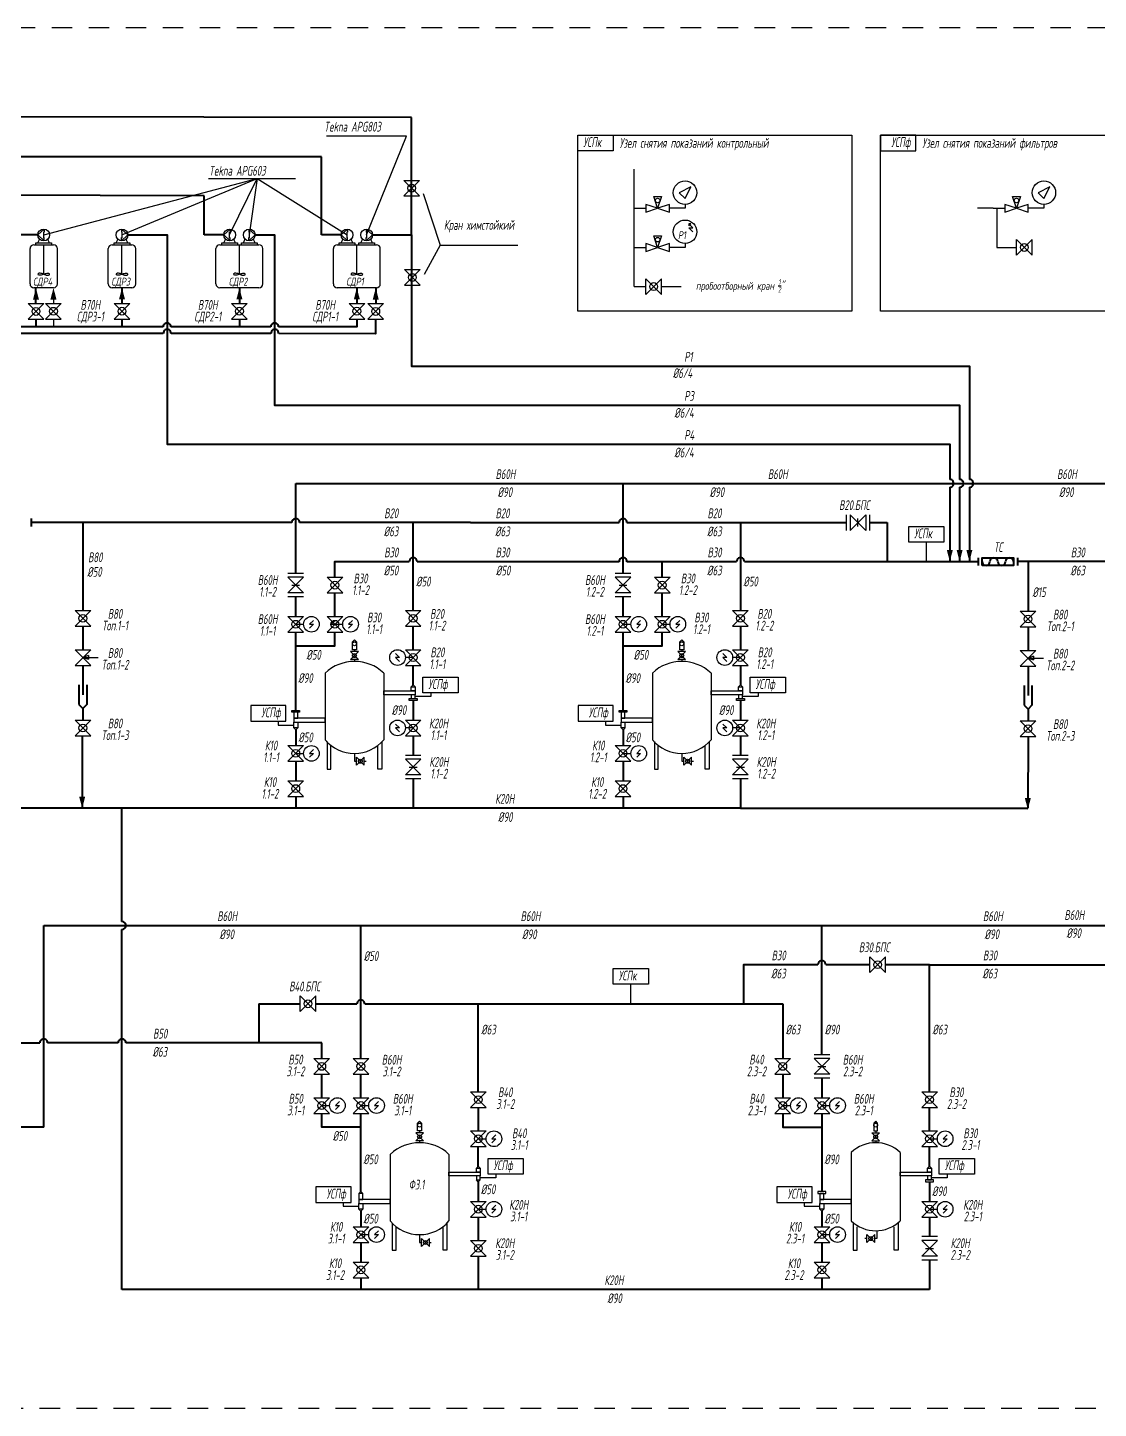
# Model space of a CAD drawing. Header units: millimetres. Extents: x 302652 to 383268, y -10429 to 47971.
# Drawn here: x 328143 to 355499, y 7934 to 43222 of the extents above; entities that cross this region are included whole.
import ezdxf

# ---------------------------------------------------------------- set-up
doc = ezdxf.new("R2010")
doc.units = ezdxf.units.MM
doc.linetypes.add('JIS_02_0.7', pattern=[1.35, 0.75, -0.6])
for name, color, linetype in [('1', 7, 'Continuous'), ('Надписи', 200, 'Continuous'), ('Позиции', 7, 'Continuous')]:
    doc.layers.add(name, color=color, linetype=linetype)
for name, color, linetype, lineweight, true_color in [('В20', 7, 'Continuous', 40, 0x0a7800), ('В30', 7, 'Continuous', 40, 0x005050), ('В40', 7, 'Continuous', 40, 0x0078aa), ('В50', 7, 'Continuous', 40, 0x3c00fa), ('В60Н', 7, 'Continuous', 40, 0x00befa), ('В70', 7, 'Continuous', 40, 0x00fabe), ('К10', 7, 'Continuous', 40, 0xfabe00), ('К20Н', 7, 'Continuous', 40, 0xaa7850), ('Р1', 7, 'Continuous', 40, 0x7800aa), ('Р2', 7, 'Continuous', 40, 0x961e1e), ('Р3', 7, 'Continuous', 40, 0xd2a0c8), ('Р4', 7, 'Continuous', 40, 0xfa00fa)]:
    doc.layers.add(name, color=color, linetype=linetype, lineweight=lineweight, true_color=true_color)
doc.layers.add('В80', color=7, linetype='Continuous', true_color=0xfa0000)
doc.styles.add('Eskd знаки', font='eskd.shx', dxfattribs={"width": 0.8, "oblique": 10})

msp = doc.modelspace()

# ---------------------------------------------------------------- linework, layer by layer
for p, q in [((343639, 38604), (343639, 39604)), ((337755, 39319), (338155, 39319)), ((338155, 39319), (337755, 38919)), ((337755, 39319), (338155, 38919)), ((337755, 38919), (338155, 38919)), ((344239, 38604), (344139, 38904)), ((344139, 38904), (344339, 38904)), ((344339, 38904), (344239, 38604)), ((345089, 39154), (344789, 39004)), ((344789, 39004), (344939, 38854)), ((344939, 38854), (345089, 39154)), ((344939, 38854), (345089, 39154)), ((353408, 38604), (353308, 38904)), ((353308, 38904), (353508, 38904)), ((353508, 38904), (353408, 38604)), ((354258, 39154), (353958, 39004)), ((353958, 39004), (354108, 38854)), ((354108, 38854), (354258, 39154)), ((354108, 38854), (354258, 39154)), ((343639, 38604), (343939, 38604)), ((343639, 36604), (343639, 38604)), ((343939, 38704), (343939, 38504)), ((344239, 38604), (343939, 38704)), ((343939, 38504), (344239, 38604)), ((344539, 38704), (344239, 38604)), ((344239, 38604), (344539, 38504)), ((344539, 38504), (344539, 38704)), ((344939, 38604), (344539, 38604)), ((344939, 38704), (344939, 38604)), ((352808, 38604), (352408, 38604)), ((352808, 38604), (353108, 38604)), ((352908, 38604), (352908, 37604)), ((353108, 38704), (353108, 38504)), ((353408, 38604), (353108, 38704)), ((353108, 38504), (353408, 38604)), ((353708, 38704), (353408, 38604)), ((353408, 38604), (353708, 38504)), ((353708, 38504), (353708, 38704)), ((354108, 38604), (353708, 38604)), ((354108, 38704), (354108, 38604)), ((345139, 38104), (345039, 38204)), ((328404, 37724), (328454, 37824)), ((328704, 37724), (328654, 37824)), ((330404, 37724), (330454, 37824)), ((330704, 37724), (330654, 37824)), ((333154, 37724), (333204, 37824)), ((333454, 37724), (333404, 37824)), ((333654, 37724), (333704, 37824)), ((333954, 37724), (333904, 37824)), ((336154, 37724), (336204, 37824)), ((336454, 37724), (336404, 37824)), ((336654, 37724), (336704, 37824)), ((336954, 37724), (336904, 37824)), ((344239, 37604), (344139, 37904)), ((344139, 37904), (344339, 37904)), ((344339, 37904), (344239, 37604)), ((345139, 38004), (345039, 38104)), ((345039, 38104), (345139, 38104)), ((353408, 37404), (353408, 37804)), ((353808, 37804), (353408, 37404)), ((353808, 37404), (353408, 37804)), ((353808, 37404), (353808, 37804)), ((328204, 36674), (328204, 37574)), ((328304, 37674), (328804, 37674)), ((328354, 37674), (328354, 37724)), ((328354, 37724), (328754, 37724)), ((328554, 36924), (328554, 37674)), ((328754, 37724), (328754, 37674)), ((328904, 36674), (328904, 37574)), ((330204, 36674), (330204, 37574)), ((330304, 37674), (330804, 37674)), ((330354, 37674), (330354, 37724)), ((330354, 37724), (330754, 37724)), ((330554, 36924), (330554, 37674)), ((330754, 37724), (330754, 37674)), ((330904, 36674), (330904, 37574)), ((332954, 36674), (332954, 37574)), ((333054, 37674), (334054, 37674)), ((333104, 37674), (333104, 37724)), ((333104, 37724), (333504, 37724)), ((333504, 37724), (333504, 37674)), ((333554, 36924), (333554, 37674)), ((333604, 37674), (333604, 37724)), ((333604, 37724), (334004, 37724)), ((334004, 37724), (334004, 37674)), ((334154, 36674), (334154, 37574)), ((335954, 36674), (335954, 37574)), ((336054, 37674), (337054, 37674)), ((336104, 37674), (336104, 37724)), ((336104, 37724), (336504, 37724)), ((336504, 37724), (336504, 37674)), ((336554, 36924), (336554, 37674)), ((336604, 37674), (336604, 37724)), ((336604, 37724), (337004, 37724)), ((337004, 37724), (337004, 37674)), ((337154, 36674), (337154, 37574)), ((343639, 37604), (343939, 37604)), ((343939, 37704), (343939, 37504)), ((344239, 37604), (343939, 37704)), ((343939, 37504), (344239, 37604)), ((344539, 37704), (344239, 37604)), ((344239, 37604), (344539, 37504)), ((344539, 37504), (344539, 37704)), ((344939, 37604), (344539, 37604)), ((344939, 37704), (344939, 37604)), ((352908, 37604), (353408, 37604)), ((337772, 37037), (338172, 37037)), ((338172, 37037), (337772, 36637)), ((337772, 37037), (338172, 36637)), ((343939, 36404), (343939, 36804)), ((343939, 36804), (344339, 36404)), ((343939, 36404), (344339, 36804)), ((344339, 36404), (344339, 36804)), ((328804, 36574), (328304, 36574)), ((330804, 36574), (330304, 36574)), ((334054, 36574), (333054, 36574)), ((337054, 36574), (336054, 36574)), ((337772, 36637), (338172, 36637)), ((343639, 36604), (343939, 36604)), ((344339, 36604), (344839, 36604)), ((328156, 36169), (328556, 36169)), ((328556, 36169), (328156, 35769)), ((328156, 36169), (328556, 35769)), ((328603, 36173), (329003, 36173)), ((329003, 36173), (328603, 35773)), ((328603, 36173), (329003, 35773)), ((330354, 36174), (330754, 36174)), ((330754, 36174), (330354, 35774)), ((330354, 36174), (330754, 35774)), ((333354, 36174), (333754, 36174)), ((333754, 36174), (333354, 35774)), ((333354, 36174), (333754, 35774)), ((336354, 36174), (336754, 36174)), ((336754, 36174), (336354, 35774)), ((336354, 36174), (336754, 35774)), ((336837, 36169), (337237, 36169)), ((337237, 36169), (336837, 35769)), ((336837, 36169), (337237, 35769)), ((328156, 35769), (328556, 35769)), ((328603, 35773), (329003, 35773)), ((330354, 35774), (330754, 35774)), ((333354, 35774), (333754, 35774)), ((336354, 35774), (336754, 35774)), ((336837, 35769), (337237, 35769)), ((349055, 30774), (349055, 30374)), ((349155, 30774), (349155, 30374)), ((349155, 30374), (349555, 30774)), ((349155, 30774), (349555, 30374)), ((349555, 30774), (349555, 30374)), ((349655, 30774), (349655, 30374)), ((349355, 30474), (349355, 30674)), ((335193, 29274), (334793, 29274)), ((335193, 29174), (334793, 29174)), ((334793, 29174), (335193, 28774)), ((335193, 29174), (334793, 28774)), ((334893, 28974), (335093, 28974)), ((335793, 29174), (336193, 29174)), ((336193, 29174), (335793, 28774)), ((335793, 29174), (336193, 28774)), ((343555, 29274), (343155, 29274)), ((343555, 29174), (343155, 29174)), ((343155, 29174), (343555, 28774)), ((343555, 29174), (343155, 28774)), ((343255, 28974), (343455, 28974)), ((344155, 29174), (344555, 29174)), ((344555, 29174), (344155, 28774)), ((344155, 29174), (344555, 28774)), ((335193, 28774), (334793, 28774)), ((335193, 28674), (334793, 28674)), ((335793, 28774), (336193, 28774)), ((343555, 28774), (343155, 28774)), ((343555, 28674), (343155, 28674)), ((344155, 28774), (344555, 28774)), ((329354, 28324), (329754, 28324)), ((329754, 28324), (329354, 27924)), ((329354, 28324), (329754, 27924)), ((337793, 28324), (338193, 28324)), ((338193, 28324), (337793, 27924)), ((337793, 28324), (338193, 27924)), ((346155, 28324), (346555, 28324)), ((346555, 28324), (346155, 27924)), ((346155, 28324), (346555, 27924)), ((353502, 28307), (353902, 28307)), ((353902, 28307), (353502, 27907)), ((353502, 28307), (353902, 27907)), ((329354, 27924), (329754, 27924)), ((334793, 28174), (335193, 28174)), ((335193, 28174), (334793, 27774)), ((334793, 28174), (335193, 27774)), ((334993, 27974), (335193, 27974)), ((335443, 28074), (335343, 27974)), ((335343, 27974), (335443, 27974)), ((335443, 27974), (335343, 27874)), ((335793, 28174), (336193, 28174)), ((336193, 28174), (335793, 27774)), ((335793, 28174), (336193, 27774)), ((335996, 28074), (335896, 27974)), ((335896, 27974), (335996, 27974)), ((335996, 27974), (335896, 27874)), ((335993, 27974), (336193, 27974)), ((336443, 28074), (336343, 27974)), ((336343, 27974), (336443, 27974)), ((336443, 27974), (336343, 27874)), ((337793, 27924), (338193, 27924)), ((343155, 28174), (343555, 28174)), ((343555, 28174), (343155, 27774)), ((343155, 28174), (343555, 27774)), ((343355, 27974), (343555, 27974)), ((343805, 28074), (343705, 27974)), ((343705, 27974), (343805, 27974)), ((343805, 27974), (343705, 27874)), ((344155, 28174), (344555, 28174)), ((344555, 28174), (344155, 27774)), ((344155, 28174), (344555, 27774)), ((344355, 27974), (344555, 27974)), ((344805, 28074), (344705, 27974)), ((344705, 27974), (344805, 27974)), ((344805, 27974), (344705, 27874)), ((346155, 27924), (346555, 27924)), ((353502, 27907), (353902, 27907)), ((334793, 27774), (335193, 27774)), ((335793, 27774), (336193, 27774)), ((336443, 27524), (336493, 27574)), ((336493, 27574), (336543, 27524)), ((343155, 27774), (343555, 27774)), ((344155, 27774), (344555, 27774)), ((344805, 27524), (344855, 27574)), ((344855, 27574), (344905, 27524)), ((329354, 27324), (329754, 27324)), ((329754, 27324), (329354, 26924)), ((329354, 27324), (329754, 26924)), ((329694, 27174), (329554, 27124)), ((329694, 27174), (329694, 27084)), ((336593, 27274), (336393, 27274)), ((336393, 27274), (336593, 27074)), ((336593, 27274), (336393, 27074)), ((336493, 27324), (336493, 27274)), ((337543, 27224), (337643, 27124)), ((337793, 27324), (338193, 27324)), ((338193, 27324), (337793, 26924)), ((337793, 27324), (338193, 26924)), ((344955, 27274), (344755, 27274)), ((344755, 27274), (344955, 27074)), ((344955, 27274), (344755, 27074)), ((344855, 27324), (344855, 27274)), ((345905, 27224), (346005, 27124)), ((346155, 27324), (346555, 27324)), ((346555, 27324), (346155, 26924)), ((346155, 27324), (346555, 26924)), ((353502, 27307), (353902, 27307)), ((353902, 27307), (353502, 26907)), ((353502, 27307), (353902, 26907)), ((329354, 26924), (329754, 26924)), ((329554, 27124), (329694, 27084)), ((329554, 27124), (329946, 27124)), ((336593, 27074), (336393, 27074)), ((336493, 27074), (336493, 27024)), ((337643, 27124), (337543, 27124)), ((337543, 27124), (337643, 27024)), ((337993, 27124), (337793, 27124)), ((337793, 26924), (338193, 26924)), ((344955, 27074), (344755, 27074)), ((344855, 27074), (344855, 27024)), ((346005, 27124), (345905, 27124)), ((345905, 27124), (346005, 27024)), ((346355, 27124), (346155, 27124)), ((346155, 26924), (346555, 26924)), ((353502, 26907), (353902, 26907)), ((353842, 27157), (353702, 27107)), ((353702, 27107), (353842, 27067)), ((353702, 27107), (354094, 27107)), ((353842, 27157), (353842, 27067)), ((337993, 26424), (337943, 26374)), ((338043, 26374), (337993, 26424)), ((338443, 26124), (338043, 26124)), ((338443, 26224), (338443, 26124)), ((346355, 26424), (346305, 26374)), ((346405, 26374), (346355, 26424)), ((346805, 26124), (346405, 26124)), ((346805, 26224), (346805, 26124)), ((329354, 25524), (329754, 25524)), ((329754, 25524), (329354, 25124)), ((329354, 25524), (329754, 25124)), ((334543, 25499), (334543, 25399)), ((337543, 25424), (337643, 25324)), ((337793, 25524), (338193, 25524)), ((338193, 25524), (337793, 25124)), ((337793, 25524), (338193, 25124)), ((342905, 25499), (342905, 25399)), ((345905, 25424), (346005, 25324)), ((346155, 25524), (346555, 25524)), ((346555, 25524), (346155, 25124)), ((346155, 25524), (346555, 25124)), ((353502, 25507), (353902, 25507)), ((353902, 25507), (353502, 25107)), ((353502, 25507), (353902, 25107)), ((329354, 25124), (329754, 25124)), ((334543, 25399), (334943, 25399)), ((334993, 25274), (334943, 25324)), ((335043, 25324), (334993, 25274)), ((337643, 25324), (337543, 25324)), ((337543, 25324), (337643, 25224)), ((337993, 25324), (337793, 25324)), ((337793, 25124), (338193, 25124)), ((342905, 25399), (343305, 25399)), ((343355, 25274), (343305, 25324)), ((343405, 25324), (343355, 25274)), ((346005, 25324), (345905, 25324)), ((345905, 25324), (346005, 25224)), ((346355, 25324), (346155, 25324)), ((346155, 25124), (346555, 25124)), ((353502, 25107), (353902, 25107)), ((334793, 24874), (335193, 24874)), ((335193, 24874), (334793, 24474)), ((334793, 24874), (335193, 24474)), ((335443, 24774), (335343, 24674)), ((343155, 24874), (343555, 24874)), ((343555, 24874), (343155, 24474)), ((343155, 24874), (343555, 24474)), ((343805, 24774), (343705, 24674)), ((334793, 24474), (335193, 24474)), ((334993, 24674), (335193, 24674)), ((335343, 24674), (335443, 24674)), ((335443, 24674), (335343, 24574)), ((336493, 24674), (336493, 24474)), ((336493, 24474), (336543, 24474)), ((336543, 24374), (336543, 24574)), ((336743, 24574), (336543, 24374)), ((336743, 24374), (336543, 24574)), ((336743, 24374), (336743, 24574)), ((336743, 24474), (336793, 24474)), ((338193, 24624), (337793, 24624)), ((338193, 24524), (337793, 24524)), ((337793, 24524), (338193, 24124)), ((338193, 24524), (337793, 24124)), ((343155, 24474), (343555, 24474)), ((343355, 24674), (343555, 24674)), ((343705, 24674), (343805, 24674)), ((343805, 24674), (343705, 24574)), ((344855, 24674), (344855, 24474)), ((344855, 24474), (344905, 24474)), ((344905, 24374), (344905, 24574)), ((345105, 24574), (344905, 24374)), ((345105, 24374), (344905, 24574)), ((345105, 24374), (345105, 24574)), ((345105, 24474), (345155, 24474)), ((346555, 24624), (346155, 24624)), ((346555, 24524), (346155, 24524)), ((346155, 24524), (346555, 24124)), ((346555, 24524), (346155, 24124)), ((338193, 24124), (337793, 24124)), ((338193, 24024), (337793, 24024)), ((337893, 24324), (338093, 24324)), ((346555, 24124), (346155, 24124)), ((346555, 24024), (346155, 24024)), ((346255, 24324), (346455, 24324)), ((334793, 23974), (335193, 23974)), ((335193, 23574), (334793, 23974)), ((334793, 23574), (335193, 23974)), ((343155, 23974), (343555, 23974)), ((343555, 23574), (343155, 23974)), ((343155, 23574), (343555, 23974)), ((334793, 23574), (335193, 23574)), ((343155, 23574), (343555, 23574)), ((349660, 19074), (349660, 19474)), ((349660, 19474), (350060, 19074)), ((349660, 19074), (350060, 19474)), ((350060, 19074), (350060, 19474)), ((335106, 18074), (335106, 18474)), ((335106, 18474), (335506, 18074)), ((335106, 18074), (335506, 18474)), ((335506, 18074), (335506, 18474)), ((348635, 16974), (348235, 16974)), ((335457, 16874), (335857, 16874)), ((335857, 16874), (335457, 16474)), ((335457, 16874), (335857, 16474)), ((336457, 16874), (336857, 16874)), ((336857, 16874), (336457, 16474)), ((336457, 16874), (336857, 16474)), ((347235, 16874), (347635, 16874)), ((347635, 16874), (347235, 16474)), ((347235, 16874), (347635, 16474)), ((348635, 16874), (348235, 16874)), ((348235, 16874), (348635, 16474)), ((348635, 16874), (348235, 16474)), ((348335, 16674), (348535, 16674)), ((335457, 16474), (335857, 16474)), ((336457, 16474), (336857, 16474)), ((347235, 16474), (347635, 16474)), ((348635, 16474), (348235, 16474)), ((348635, 16374), (348235, 16374)), ((339457, 16024), (339857, 16024)), ((339857, 16024), (339457, 15624)), ((339457, 16024), (339857, 15624)), ((350985, 16024), (351385, 16024)), ((351385, 16024), (350985, 15624)), ((350985, 16024), (351385, 15624)), ((335457, 15874), (335857, 15874)), ((335857, 15874), (335457, 15474)), ((335457, 15874), (335857, 15474)), ((335657, 15674), (335857, 15674)), ((336107, 15774), (336007, 15674)), ((336007, 15674), (336107, 15674)), ((336107, 15674), (336007, 15574)), ((336457, 15874), (336857, 15874)), ((336857, 15874), (336457, 15474)), ((336457, 15874), (336857, 15474)), ((336657, 15674), (336857, 15674)), ((337107, 15774), (337007, 15674)), ((337007, 15674), (337107, 15674)), ((337107, 15674), (337007, 15574)), ((339457, 15624), (339857, 15624)), ((347235, 15874), (347635, 15874)), ((347635, 15874), (347235, 15474)), ((347235, 15874), (347635, 15474)), ((347435, 15674), (347635, 15674)), ((347885, 15774), (347785, 15674)), ((347785, 15674), (347885, 15674)), ((347885, 15674), (347785, 15574)), ((348235, 15874), (348635, 15874)), ((348635, 15874), (348235, 15474)), ((348235, 15874), (348635, 15474)), ((348435, 15674), (348635, 15674)), ((348885, 15774), (348785, 15674)), ((348785, 15674), (348885, 15674)), ((348885, 15674), (348785, 15574)), ((350985, 15624), (351385, 15624)), ((335457, 15474), (335857, 15474)), ((336457, 15474), (336857, 15474)), ((338107, 15224), (338157, 15274)), ((338157, 15274), (338207, 15224)), ((347235, 15474), (347635, 15474)), ((348235, 15474), (348635, 15474)), ((349810, 15274), (349760, 15224)), ((349860, 15224), (349810, 15274)), ((338257, 14974), (338057, 14974)), ((338057, 14974), (338257, 14774)), ((338257, 14974), (338057, 14774)), ((338157, 15024), (338157, 14974)), ((339457, 15024), (339857, 15024)), ((339857, 15024), (339457, 14624)), ((339457, 15024), (339857, 14624)), ((339657, 14824), (339857, 14824)), ((340107, 14924), (340007, 14824)), ((340007, 14824), (340107, 14824)), ((340107, 14824), (340007, 14724)), ((349710, 14974), (349910, 14974)), ((349910, 14974), (349710, 14774)), ((349710, 14974), (349910, 14774)), ((349810, 15024), (349810, 14974)), ((350985, 15024), (351385, 15024)), ((351385, 15024), (350985, 14624)), ((350985, 15024), (351385, 14624)), ((351185, 14824), (351385, 14824)), ((351635, 14924), (351535, 14824)), ((351535, 14824), (351635, 14824)), ((351635, 14824), (351535, 14724)), ((338257, 14774), (338057, 14774)), ((338157, 14774), (338157, 14724)), ((339457, 14624), (339857, 14624)), ((349710, 14774), (349910, 14774)), ((349810, 14774), (349810, 14724)), ((350985, 14624), (351385, 14624)), ((339657, 14124), (339607, 14074)), ((339707, 14074), (339657, 14124)), ((351185, 14124), (351135, 14074)), ((351235, 14074), (351185, 14124)), ((339657, 13724), (339607, 13774)), ((339707, 13774), (339657, 13724)), ((340107, 13824), (339707, 13824)), ((340107, 13924), (340107, 13824)), ((351635, 13824), (351235, 13824)), ((351635, 13924), (351635, 13824)), ((336657, 13474), (336607, 13424)), ((336707, 13424), (336657, 13474)), ((336207, 13199), (336207, 13099)), ((336207, 13099), (336607, 13099)), ((339457, 13224), (339857, 13224)), ((339857, 13224), (339457, 12824)), ((339457, 13224), (339857, 12824)), ((340107, 13124), (340007, 13024)), ((347985, 13199), (347985, 13099)), ((347985, 13099), (348385, 13099)), ((350985, 13224), (351385, 13224)), ((351385, 13224), (350985, 12824)), ((350985, 13224), (351385, 12824)), ((351635, 13124), (351535, 13024)), ((336657, 12974), (336607, 13024)), ((336707, 13024), (336657, 12974)), ((339457, 12824), (339857, 12824)), ((339657, 13024), (339857, 13024)), ((340007, 13024), (340107, 13024)), ((340107, 13024), (340007, 12924)), ((348435, 12974), (348385, 13024)), ((348485, 13024), (348435, 12974)), ((350985, 12824), (351385, 12824)), ((351185, 13024), (351385, 13024)), ((351535, 13024), (351635, 13024)), ((351635, 13024), (351535, 12924)), ((336457, 12574), (336857, 12574)), ((336857, 12574), (336457, 12174)), ((336457, 12574), (336857, 12174)), ((336657, 12374), (336857, 12374)), ((337107, 12474), (337007, 12374)), ((337007, 12374), (337107, 12374)), ((337107, 12374), (337007, 12274)), ((338157, 12374), (338157, 12174)), ((348235, 12574), (348635, 12574)), ((348635, 12574), (348235, 12174)), ((348235, 12574), (348635, 12174)), ((348435, 12374), (348635, 12374)), ((348885, 12474), (348785, 12374)), ((348785, 12374), (348885, 12374)), ((348885, 12374), (348785, 12274)), ((349585, 12174), (349585, 12374)), ((349585, 12374), (349785, 12174)), ((349585, 12174), (349785, 12374)), ((349785, 12174), (349785, 12374)), ((349835, 12474), (349835, 12274)), ((336457, 12174), (336857, 12174)), ((338157, 12174), (338207, 12174)), ((338207, 12074), (338207, 12274)), ((338407, 12274), (338207, 12074)), ((338407, 12074), (338207, 12274)), ((338407, 12074), (338407, 12274)), ((338407, 12174), (338457, 12174)), ((339457, 12224), (339857, 12224)), ((339857, 11824), (339457, 12224)), ((339457, 11824), (339857, 12224)), ((348235, 12174), (348635, 12174)), ((349585, 12274), (349535, 12274)), ((349835, 12274), (349785, 12274)), ((351385, 12324), (350985, 12324)), ((351385, 12224), (350985, 12224)), ((350985, 12224), (351385, 11824)), ((351385, 12224), (350985, 11824)), ((351085, 12024), (351285, 12024)), ((336457, 11674), (336857, 11674)), ((336857, 11274), (336457, 11674)), ((336457, 11274), (336857, 11674)), ((339457, 11824), (339857, 11824)), ((348235, 11674), (348635, 11674)), ((348635, 11274), (348235, 11674)), ((348235, 11274), (348635, 11674)), ((351385, 11824), (350985, 11824)), ((351385, 11724), (350985, 11724)), ((336457, 11274), (336857, 11274)), ((348235, 11274), (348635, 11274))]:
    msp.add_line(p, q)
at = {"ltscale": 10}
for p, q in [((328404, 37924), (328565, 38074)), ((328404, 37924), (328565, 37774)), ((328554, 37843), (328554, 38005)), ((328565, 38074), (328565, 37992)), ((328565, 37774), (328565, 37855)), ((330704, 37924), (330543, 38074)), ((330543, 38074), (330543, 37993)), ((330704, 37924), (330543, 37774)), ((330543, 37774), (330543, 37856)), ((330554, 38005), (330554, 37843)), ((333154, 37924), (333315, 38074)), ((333154, 37924), (333315, 37774)), ((333304, 37843), (333304, 38005)), ((333315, 38074), (333315, 37992)), ((333315, 37774), (333315, 37855)), ((333954, 37924), (333793, 38074)), ((333793, 38074), (333793, 37993)), ((333954, 37924), (333793, 37774)), ((333793, 37774), (333793, 37856)), ((333804, 38005), (333804, 37843)), ((336154, 37924), (336315, 38074)), ((336154, 37924), (336315, 37774)), ((336304, 37843), (336304, 38005)), ((336315, 38074), (336315, 37992)), ((336315, 37774), (336315, 37855)), ((336954, 37924), (336793, 38074)), ((336793, 38074), (336793, 37993)), ((336954, 37924), (336793, 37774)), ((336793, 37774), (336793, 37856)), ((336804, 38005), (336804, 37843))]:
    msp.add_line(p, q, dxfattribs=at)
at = {"color": 3, "linetype": 'JIS_02_0.7', "ltscale": 700}
msp.add_lwpolyline([(307024, 43222), (359214, 43222), (359214, 7934), (307024, 7934)], close=True, dxfattribs=at)
for points in [[(342203, 40474), (349203, 40474), (349203, 35974), (342203, 35974)], [(343103, 40074), (342203, 40074), (342203, 40474), (343103, 40474)], [(349935, 40074), (350835, 40074), (350835, 40474), (349935, 40474)], [(349935, 40474), (356935, 40474), (356935, 35974), (349935, 35974)], [(351554, 30074), (350654, 30074), (350654, 30474), (351554, 30474)], [(336443, 27524), (336543, 27524), (336543, 27324), (336443, 27324)], [(344805, 27524), (344905, 27524), (344905, 27324), (344805, 27324)], [(339143, 26224), (338243, 26224), (338243, 26624), (339143, 26624)], [(347505, 26224), (346605, 26224), (346605, 26624), (347505, 26624)], [(333843, 25499), (334743, 25499), (334743, 25899), (333843, 25899)], [(342205, 25499), (343105, 25499), (343105, 25899), (342205, 25899)], [(344004, 18774), (343104, 18774), (343104, 19174), (344004, 19174)], [(338107, 15224), (338207, 15224), (338207, 15024), (338107, 15024)], [(349860, 15224), (349760, 15224), (349760, 15024), (349860, 15024)], [(340807, 13924), (339907, 13924), (339907, 14324), (340807, 14324)], [(352335, 13924), (351435, 13924), (351435, 14324), (352335, 14324)], [(335507, 13199), (336407, 13199), (336407, 13599), (335507, 13599)], [(347285, 13199), (348185, 13199), (348185, 13599), (347285, 13599)]]:
    msp.add_lwpolyline(points, close=True)
for points in [[(351104, 29574), (351104, 30074)], [(343554, 18274), (343554, 18774)]]:
    msp.add_lwpolyline(points)
for centre, radius in [((337955, 39119), 100), ((344939, 39004), 300), ((354108, 39004), 300), ((344239, 38804), 56.9), ((353408, 38804), 56.9), ((344939, 38004), 300), ((328554, 37924), 150), ((330554, 37924), 150), ((333304, 37924), 150), ((333804, 37924), 150), ((336304, 37924), 150), ((336804, 37924), 150), ((344239, 37804), 56.9), ((353608, 37604), 100), ((337972, 36837), 100), ((344139, 36604), 100), ((328356, 35969), 100), ((328803, 35973), 100), ((330554, 35974), 100), ((333554, 35974), 100), ((336554, 35974), 100), ((337037, 35969), 100), ((335993, 28974), 100), ((344355, 28974), 100), ((329554, 28124), 100), ((334993, 27974), 100), ((335393, 27974), 200), ((335993, 27974), 100), ((336393, 27974), 200), ((337993, 28124), 100), ((343355, 27974), 100), ((343755, 27974), 200), ((344355, 27974), 100), ((344755, 27974), 200), ((346355, 28124), 100), ((353702, 28107), 100), ((336493, 27474), 50), ((336493, 27174), 50), ((337593, 27124), 200), ((337993, 27124), 100), ((344855, 27474), 50), ((344855, 27174), 50), ((345955, 27124), 200), ((346355, 27124), 100), ((329554, 25324), 100), ((337593, 25324), 200), ((337993, 25324), 100), ((345955, 25324), 200), ((346355, 25324), 100), ((353702, 25307), 100), ((334993, 24674), 100), ((335393, 24674), 200), ((343355, 24674), 100), ((343755, 24674), 200), ((336643, 24474), 50), ((345005, 24474), 50), ((334993, 23774), 100), ((343355, 23774), 100), ((349860, 19274), 100), ((335306, 18274), 100), ((335657, 16674), 100), ((336657, 16674), 100), ((347435, 16674), 100), ((339657, 15824), 100), ((351185, 15824), 100), ((335657, 15674), 100), ((336057, 15674), 200), ((336657, 15674), 100), ((337057, 15674), 200), ((347435, 15674), 100), ((347835, 15674), 200), ((348435, 15674), 100), ((348835, 15674), 200), ((338157, 15174), 50), ((349810, 15174), 50), ((338157, 14874), 50), ((339657, 14824), 100), ((340057, 14824), 200), ((349810, 14874), 50), ((351185, 14824), 100), ((351585, 14824), 200), ((339657, 13024), 100), ((340057, 13024), 200), ((351185, 13024), 100), ((351585, 13024), 200), ((336657, 12374), 100), ((337057, 12374), 200), ((348435, 12374), 100), ((348835, 12374), 200), ((338307, 12174), 50), ((339657, 12024), 100), ((349685, 12274), 50), ((336657, 11474), 100), ((348435, 11474), 100)]:
    msp.add_circle(centre, radius)
for centre, start, end in [((328304, 37574), 90, 180), ((328804, 37574), 0, 90), ((330304, 37574), 90, 180), ((330804, 37574), 0, 90), ((333054, 37574), 90, 180), ((334054, 37574), 0, 90), ((336054, 37574), 90, 180), ((337054, 37574), 0, 90), ((328304, 36674), 180, 270), ((328804, 36674), 270, 0), ((330304, 36674), 180, 270), ((330804, 36674), 270, 0), ((333054, 36674), 180, 270), ((334054, 36674), 270, 0), ((336054, 36674), 180, 270), ((337054, 36674), 270, 0)]:
    msp.add_arc(centre, 100, start, end)
at = {"ltscale": 50}
for centre, start, end in [((328424, 36918), 144.6538, 215.3462), ((328685, 36918), 324.6538, 35.3462), ((330424, 36918), 144.6538, 215.3462), ((330685, 36918), 324.6538, 35.3462), ((333424, 36918), 144.6538, 215.3462), ((333685, 36918), 324.6538, 35.3462), ((336424, 36918), 144.6538, 215.3462), ((336685, 36918), 324.6538, 35.3462)]:
    msp.add_arc(centre, 19, start, end, dxfattribs=at)
for points in [[(328554, 36924), (328465, 36944), (328410, 36933), (328408, 36929)], [(328554, 36924), (328465, 36893), (328410, 36904), (328408, 36907)], [(328554, 36924), (328643, 36944), (328698, 36933), (328700, 36929)], [(328554, 36924), (328643, 36893), (328698, 36904), (328700, 36907)], [(330554, 36924), (330465, 36944), (330410, 36933), (330408, 36929)], [(330554, 36924), (330465, 36893), (330410, 36904), (330408, 36907)], [(330554, 36924), (330643, 36944), (330698, 36933), (330700, 36929)], [(330554, 36924), (330643, 36893), (330698, 36904), (330700, 36907)], [(333554, 36924), (333465, 36944), (333410, 36933), (333408, 36929)], [(333554, 36924), (333465, 36893), (333410, 36904), (333408, 36907)], [(333554, 36924), (333643, 36944), (333698, 36933), (333700, 36929)], [(333554, 36924), (333643, 36893), (333698, 36904), (333700, 36907)], [(336554, 36924), (336465, 36944), (336410, 36933), (336408, 36929)], [(336554, 36924), (336465, 36893), (336410, 36904), (336408, 36907)], [(336554, 36924), (336643, 36944), (336698, 36933), (336700, 36929)], [(336554, 36924), (336643, 36893), (336698, 36904), (336700, 36907)]]:
    msp.add_spline(points, degree=3, dxfattribs=at)
at = {"layer": '1'}
for p, q in [((345039, 38204), (345089, 38204)), ((345089, 38204), (345039, 38204)), ((345039, 38204), (345039, 38154)), ((345039, 38154), (345089, 38204)), ((335743, 26726), (335743, 25024)), ((337243, 26726), (337243, 25024)), ((344105, 26726), (344105, 25024)), ((345605, 26726), (345605, 25024)), ((335793, 24974), (335793, 24274)), ((335893, 24274), (335893, 24874)), ((337093, 24274), (337093, 24874)), ((337193, 24970), (337193, 24274)), ((344155, 24974), (344155, 24274)), ((344255, 24274), (344255, 24874)), ((345455, 24274), (345455, 24874)), ((345555, 24970), (345555, 24274)), ((335793, 24274), (335893, 24274)), ((337193, 24274), (337093, 24274)), ((344155, 24274), (344255, 24274)), ((345555, 24274), (345455, 24274)), ((349185, 14474), (349185, 12724)), ((350435, 14474), (350435, 12724)), ((337407, 14426), (337407, 12724)), ((338907, 14426), (338907, 12724)), ((337457, 12674), (337457, 11974)), ((337557, 11974), (337557, 12574)), ((338757, 11974), (338757, 12574)), ((338857, 12670), (338857, 11974)), ((349235, 12670), (349235, 11974)), ((349335, 11974), (349335, 12574)), ((350285, 11974), (350285, 12574)), ((350385, 12674), (350385, 11974)), ((337457, 11974), (337557, 11974)), ((338857, 11974), (338757, 11974)), ((349235, 11974), (349335, 11974)), ((350385, 11974), (350285, 11974))]:
    msp.add_line(p, q, dxfattribs=at)
for points in [[(338043, 26174), (337243, 26174), (337243, 26274), (338043, 26274)], [(338043, 26274), (337943, 26274), (337943, 26374), (338043, 26374)], [(338043, 26174), (337943, 26174), (337943, 26074), (338043, 26074)], [(346405, 26174), (345605, 26174), (345605, 26274), (346405, 26274)], [(346405, 26274), (346305, 26274), (346305, 26374), (346405, 26374)], [(346405, 26174), (346305, 26174), (346305, 26074), (346405, 26074)], [(335093, 25724), (334893, 25724), (334893, 25774), (335093, 25774)], [(337893, 26074), (338093, 26074), (338093, 26024), (337893, 26024)], [(343455, 25724), (343255, 25724), (343255, 25774), (343455, 25774)], [(346255, 26074), (346455, 26074), (346455, 26024), (346255, 26024)], [(334943, 25574), (335043, 25574), (335043, 25724), (334943, 25724)], [(334943, 25474), (335743, 25474), (335743, 25574), (334943, 25574)], [(334943, 25474), (335043, 25474), (335043, 25324), (334943, 25324)], [(343305, 25574), (343405, 25574), (343405, 25724), (343305, 25724)], [(343305, 25474), (344105, 25474), (344105, 25574), (343305, 25574)], [(343305, 25474), (343405, 25474), (343405, 25324), (343305, 25324)], [(339707, 13874), (338907, 13874), (338907, 13974), (339707, 13974)], [(339707, 13974), (339607, 13974), (339607, 14074), (339707, 14074)], [(339707, 13874), (339607, 13874), (339607, 13774), (339707, 13774)], [(351235, 13874), (350435, 13874), (350435, 13974), (351235, 13974)], [(351085, 13724), (351285, 13724), (351285, 13774), (351085, 13774)], [(351235, 13974), (351135, 13974), (351135, 14074), (351235, 14074)], [(351235, 13874), (351135, 13874), (351135, 13774), (351235, 13774)], [(336607, 13274), (336707, 13274), (336707, 13424), (336607, 13424)], [(348535, 13474), (348335, 13474), (348335, 13424), (348535, 13424)], [(348385, 13274), (348485, 13274), (348485, 13424), (348385, 13424)], [(336607, 13174), (337407, 13174), (337407, 13274), (336607, 13274)], [(336607, 13174), (336707, 13174), (336707, 13024), (336607, 13024)], [(348385, 13174), (349185, 13174), (349185, 13274), (348385, 13274)], [(348385, 13174), (348485, 13174), (348485, 13024), (348385, 13024)]]:
    msp.add_lwpolyline(points, close=True, dxfattribs=at)
for centre, radius, start, end in [((336493, 25932), 1092, 46.6141, 133.3859), ((344855, 25932), 1092, 46.6141, 133.3859), ((336493, 25653), 979, 219.9662, 320.0338), ((344855, 25653), 979, 219.9662, 320.0338), ((338157, 13632), 1092, 46.6141, 133.3859), ((349810, 13818), 906, 46.3972, 133.6028), ((338157, 13353), 979, 219.9662, 320.0338), ((349810, 13379), 905, 226.3426, 313.6574)]:
    msp.add_arc(centre, radius, start, end, dxfattribs=at)
at = {"layer": 'В20', "color": 0}
msp.add_line((328230, 30674), (328230, 30474), dxfattribs=at)
at = {"layer": 'В20'}
for p, q in [((337993, 28324), (337993, 30574)), ((349655, 30574), (350105, 30574)), ((350105, 30574), (350105, 29574)), ((337993, 27324), (337993, 27924))]:
    msp.add_line(p, q, dxfattribs=at)
for points in [[(334893, 30574), (328230, 30574)], [(339454, 30574), (335093, 30574)], [(339454, 30574), (343255, 30574)], [(343455, 30574), (346355, 30574), (346355, 28324)], [(346355, 30574), (349055, 30574)], [(346355, 27924), (346355, 27324)], [(337993, 26424), (337993, 26924)], [(346355, 26924), (346355, 26424)]]:
    msp.add_lwpolyline(points, dxfattribs=at)
for centre in [(334993, 30574), (343355, 30574)]:
    msp.add_arc(centre, 100, 359.7459, 180.2541, dxfattribs=at)
at = {"layer": 'В30', "color": 0}
for p, q in [((352429, 29674), (352429, 29474)), ((353429, 29674), (353429, 29474))]:
    msp.add_line(p, q, dxfattribs=at)
msp.add_lwpolyline([(352529, 29474), (352529, 29674), (353329, 29674), (353329, 29474)], close=True, dxfattribs=at)
at = {"layer": 'В30'}
for points in [[(335993, 29174), (335993, 29574), (337893, 29574)], [(338093, 29574), (339454, 29574)], [(339454, 29574), (343255, 29574)], [(343455, 29574), (344912, 29574)], [(343455, 29574), (346255, 29574)], [(344355, 29174), (344355, 29574)], [(346455, 29574), (352429, 29574)], [(356329, 29574), (353429, 29574)], [(335993, 28174), (335993, 28774)], [(344355, 28174), (344355, 28774)], [(334993, 27424), (335993, 27424), (335993, 27774)], [(343355, 27424), (344355, 27424), (344355, 27774)], [(348335, 19274), (346435, 19274), (346435, 18274)], [(349660, 19274), (348535, 19274)], [(351185, 19274), (350060, 19274)], [(351185, 16024), (351185, 19274), (355335, 19274)], [(353579, 19274), (356429, 19274)], [(351185, 15024), (351185, 15624)], [(351185, 14124), (351185, 14624)]]:
    msp.add_lwpolyline(points, dxfattribs=at)
for centre in [(337993, 29574), (343355, 29574), (346355, 29574), (348435, 19274)]:
    msp.add_arc(centre, 100, 359.7459, 180.2541, dxfattribs=at)
at = {"layer": 'В30', "color": 0}
for centre, start, end in [((352829, 29574), 0, 180), ((353229, 29574), 0, 180), ((352629, 29574), 180, 0), ((353029, 29574), 180, 0)]:
    msp.add_arc(centre, 100, start, end, dxfattribs=at)
at = {"layer": 'В40'}
for p, q in [((334054, 18274), (335106, 18274)), ((334054, 18274), (334054, 17274)), ((335506, 18274), (336557, 18274)), ((336757, 18274), (347435, 18274)), ((347435, 18274), (347435, 16874))]:
    msp.add_line(p, q, dxfattribs=at)
for points in [[(339657, 16024), (339657, 18274)], [(347435, 16474), (347435, 15874)], [(339657, 15624), (339657, 15024)], [(347435, 15474), (347435, 15124), (348435, 15124)], [(339657, 14124), (339657, 14624)]]:
    msp.add_lwpolyline(points, dxfattribs=at)
msp.add_arc((336657, 18274), 100, 359.7459, 180.2541, dxfattribs=at)
at = {"layer": 'В50'}
for p, q in [((327078, 17274), (328454, 17274)), ((335657, 16874), (335657, 17274))]:
    msp.add_line(p, q, dxfattribs=at)
for points in [[(330454, 17274), (328654, 17274)], [(335657, 17274), (330654, 17274)], [(335657, 15874), (335657, 16474)], [(336657, 15124), (335657, 15124), (335657, 15474)]]:
    msp.add_lwpolyline(points, dxfattribs=at)
for centre in [(328554, 17274), (330554, 17274)]:
    msp.add_arc(centre, 100, 359.7459, 180.2541, dxfattribs=at)
at = {"layer": 'В60Н'}
for p, q in [((334993, 31574), (339554, 31574)), ((339554, 31574), (346554, 31574)), ((346554, 31574), (353096, 31574)), ((353096, 31574), (356788, 31574)), ((328554, 15124), (328554, 20274)), ((328554, 20274), (356298, 20274)), ((328554, 15124), (325854, 15124))]:
    msp.add_line(p, q, dxfattribs=at)
for points in [[(334993, 29274), (334993, 31574)], [(343355, 29274), (343355, 31574)], [(334993, 28174), (334993, 28674)], [(343355, 28174), (343355, 28674)], [(334993, 25774), (334993, 27774)], [(343355, 25774), (343355, 27774)], [(336657, 16874), (336657, 20274)], [(348435, 16974), (348435, 20274)], [(336657, 15874), (336657, 16474)], [(348435, 16374), (348435, 15874)], [(336657, 13474), (336657, 15474)], [(348435, 15474), (348435, 13474)]]:
    msp.add_lwpolyline(points, dxfattribs=at)
at = {"layer": 'В70'}
for points in [[(328356, 36269, 154, 0, 0), (328356, 36569, 0, 0, 0)], [(330554, 36274, 154, 0, 0), (330554, 36574, 0, 0, 0)], [(333554, 36274, 154, 0, 0), (333554, 36574, 0, 0, 0)], [(336554, 36274, 154, 0, 0), (336554, 36574, 0, 0, 0)]]:
    msp.add_lwpolyline(points, format="xyseb", dxfattribs=at)
for points in [[(328346, 36560), (328346, 36160)], [(330554, 36574), (330554, 36174)], [(333554, 36574), (333554, 36174)], [(336554, 36574), (336554, 36174)], [(328356, 35769), (328356, 35569)], [(330554, 35774), (330554, 35574)], [(333554, 35774), (333554, 35574)], [(336554, 35774), (336554, 35574), (334554, 35574)], [(331604, 35574), (327004, 35574)], [(334354, 35574), (331804, 35574)]]:
    msp.add_lwpolyline(points, dxfattribs=at)
at = {"layer": 'В70', "color": 240, "true_color": 0xed1f24}
for points in [[(328803, 36273, 154, 0, 0), (328803, 36573, 0, 0, 0)], [(337037, 36269, 154, 0, 0), (337037, 36569, 0, 0, 0)]]:
    msp.add_lwpolyline(points, format="xyseb", dxfattribs=at)
for points in [[(337037, 36569), (337037, 36169)], [(337029, 35763), (337033, 35393), (334559, 35408)], [(331609, 35408), (327009, 35408)], [(334359, 35408), (331809, 35408)]]:
    msp.add_lwpolyline(points, dxfattribs=at)
at = {"layer": 'В70'}
for centre in [(331704, 35574), (334454, 35574)]:
    msp.add_arc(centre, 100, 359.7459, 180.2541, dxfattribs=at)
at = {"layer": 'В70', "color": 240, "true_color": 0xed1f24}
for centre in [(331709, 35408), (334459, 35408)]:
    msp.add_arc(centre, 100, 359.7459, 180.2541, dxfattribs=at)
at = {"layer": 'В80', "lineweight": 40}
for p, q in [((329554, 26924), (329554, 26174)), ((353702, 26907), (353702, 26157)), ((329454, 26424), (329454, 25924)), ((329654, 26424), (329654, 25924)), ((353602, 26407), (353602, 25907)), ((353802, 26407), (353802, 25907)), ((329454, 25924), (329554, 25824)), ((329654, 25924), (329554, 25824)), ((329554, 25824), (329554, 25524)), ((353602, 25907), (353702, 25807)), ((353802, 25907), (353702, 25807)), ((353702, 25807), (353702, 25507)), ((329536, 25111), (329536, 23263)), ((346355, 23271), (353699, 23277))]:
    msp.add_line(p, q, dxfattribs=at)
for points in [[(329554, 30574), (329554, 28324)], [(353702, 29557), (353702, 28307)], [(329554, 27924), (329554, 27324)], [(353702, 27907), (353702, 27307)], [(353702, 25107), (353699, 23277)]]:
    msp.add_lwpolyline(points, dxfattribs=at)
at = {"layer": 'К10'}
for points in [[(334993, 25274), (334993, 24874)], [(343355, 25274), (343355, 24874)], [(334993, 24474), (334993, 23974)], [(343355, 24474), (343355, 23974)], [(334993, 23574), (334996, 23271)], [(343355, 23574), (343358, 23277)], [(336657, 12974), (336657, 12574)], [(348435, 12974), (348435, 12574)], [(336657, 12174), (336657, 11674)], [(348435, 12174), (348435, 11674)], [(336657, 11274), (336653, 10988)], [(348433, 11274), (348430, 10988)]]:
    msp.add_lwpolyline(points, dxfattribs=at)
at = {"layer": 'К20Н'}
for p, q in [((337993, 25124), (337993, 24624)), ((330554, 10974), (330554, 20174)), ((351185, 10974), (330554, 10974))]:
    msp.add_line(p, q, dxfattribs=at)
for points in [[(337993, 26024), (337993, 25524)], [(346355, 26024), (346355, 25524)], [(346355, 25124), (346355, 24624)], [(337993, 24024), (337993, 23274)], [(346355, 24024), (346355, 23274)], [(328454, 23274), (319102, 23274)], [(346355, 23274), (346355, 23274), (328454, 23274)], [(330554, 20374), (330554, 23274)], [(339657, 13724), (339657, 13224)], [(351185, 13724), (351185, 13224)], [(339657, 12824), (339657, 12224)], [(351185, 12824), (351185, 12324)], [(339657, 11824), (339657, 10974)], [(351185, 11724), (351185, 10974)]]:
    msp.add_lwpolyline(points, dxfattribs=at)
msp.add_arc((330554, 20274), 100, 269.7459, 90.2541, dxfattribs=at)
at = {"layer": 'Надписи', "ltscale": 100}
msp.add_line((336804, 37924), (337821, 40445), dxfattribs=at)
at = {"layer": 'Надписи', "color": 7, "ltscale": 100}
for p, q in [((338246, 38987), (338684, 37665)), ((338684, 37665), (338271, 36912))]:
    msp.add_line(p, q, dxfattribs=at)
at = {"layer": 'Надписи', "color": 242, "true_color": 0xcd2027}
for p, q in [((328807, 36264), (328807, 36163)), ((328807, 35770), (328807, 35577))]:
    msp.add_line(p, q, dxfattribs=at)
at = {"layer": 'Позиции', "ltscale": 100}
for p, q in [((337821, 40445), (335778, 40445)), ((328554, 37924), (334009, 39370)), ((330554, 37924), (334009, 39370)), ((332766, 39364), (334990, 39364)), ((333304, 37924), (334009, 39370)), ((334009, 39370), (333804, 37924))]:
    msp.add_line(p, q, dxfattribs=at)
at = {"layer": 'Позиции', "color": 7, "ltscale": 100}
for p, q in [((334009, 39370), (336304, 37924)), ((338684, 37665), (340670, 37665))]:
    msp.add_line(p, q, dxfattribs=at)
at = {"layer": 'Р1'}
for p, q in [((337954, 40924), (319275, 40963)), ((337954, 37924), (337954, 40924)), ((335654, 39924), (319002, 39924)), ((335654, 37924), (335654, 39924)), ((336154, 37924), (335654, 37924))]:
    msp.add_line(p, q, dxfattribs=at)
for points in [[(336954, 37924), (337954, 37924)], [(337954, 37924), (337954, 34574), (352204, 34574), (352204, 31674)], [(352204, 31474), (352204, 29574)]]:
    msp.add_lwpolyline(points, dxfattribs=at)
msp.add_lwpolyline([(352204, 29874, 154, 0, 0), (352204, 29574, 0, 0, 0)], format="xyseb", dxfattribs=at)
msp.add_arc((352204, 31574), 100, 269.7459, 90.2541, dxfattribs=at)
at = {"layer": 'Р2'}
msp.add_lwpolyline([(328404, 37924), (326904, 37924), (326904, 30574)], dxfattribs=at)
for points in [[(329537, 23568, 154, 0, 0), (329537, 23268, 0, 0, 0)], [(353697, 23536, 154, 0, 0), (353697, 23236, 0, 0, 0)]]:
    msp.add_lwpolyline(points, format="xyseb", dxfattribs=at)
at = {"layer": 'Р3'}
for p, q in [((332654, 38924), (319517, 38971)), ((332654, 37924), (332654, 38924)), ((333154, 37924), (332654, 37924))]:
    msp.add_line(p, q, dxfattribs=at)
for points in [[(333954, 37924), (334454, 37924), (334454, 33574), (351954, 33574), (351954, 31674)], [(351954, 31474), (351954, 29574)]]:
    msp.add_lwpolyline(points, dxfattribs=at)
msp.add_lwpolyline([(351954, 29874, 154, 0, 0), (351954, 29574, 0, 0, 0)], format="xyseb", dxfattribs=at)
msp.add_arc((351954, 31574), 100, 269.7459, 90.2541, dxfattribs=at)
at = {"layer": 'Р4'}
for points in [[(330704, 37924), (331704, 37924), (331704, 32574), (351704, 32574), (351704, 31674)], [(351704, 31474), (351704, 29574)]]:
    msp.add_lwpolyline(points, dxfattribs=at)
msp.add_lwpolyline([(351704, 29874, 154, 0, 0), (351704, 29574, 0, 0, 0)], format="xyseb", dxfattribs=at)
msp.add_arc((351704, 31574), 100, 269.7459, 90.2541, dxfattribs=at)

# ---------------------------------------------------------------- texts
at = {"ltscale": 15, "width": 850, "attachment_point": 1, "style": 'Eskd знаки'}
for s, insert, char_height in [('СДР4', (328282, 36830), 200), ('СДР3', (330282, 36830), 200), ('СДР2', (333282, 36830), 200), ('СДР1', (336282, 36830), 200), ('Ф3.1', (337879, 13778), 250)]:
    msp.add_mtext(s, dxfattribs=dict(at, insert=insert, char_height=char_height))
at = {"layer": '1', "style": 'Eskd знаки'}
for s, width, gutter_width, insert, char_height, attachment_point in [('УСПк', 2263.46, 22.5, (342341, 40422), 250, 1), ('Узел снятия показаний контрольный', 5424.02, 11.2, (343267, 40400), 250, 1), ('УСПф', 2263.46, 22.5, (350697, 40422), 250, 3), ('Узел снятия показаний фильтров', 5424.02, 11.2, (350998, 40400), 250, 1), ('P1', 522.43, 22.5, (344759, 38018), 200, 1), ('УСПк', 2263.46, 22.5, (350791, 30422), 250, 1), ('ТС', 2263.46, 22.5, (353054, 30070), 250, 3), ('УСПф', 2263.46, 22.5, (338381, 26572), 250, 1), ('УСПф', 2263.46, 22.5, (346742, 26572), 250, 1), ('УСПф', 2263.46, 22.5, (334606, 25847), 250, 3), ('УСПф', 2263.46, 22.5, (342968, 25847), 250, 3), ('УСПк', 2263.46, 22.5, (343241, 19122), 250, 1), ('УСПф', 2263.46, 22.5, (340044, 14272), 250, 1), ('УСПф', 2263.46, 22.5, (351572, 14272), 250, 1), ('УСПф', 2263.46, 22.5, (336270, 13547), 250, 3), ('УСПф', 2263.46, 22.5, (348048, 13547), 250, 3)]:
    msp.add_mtext_dynamic_manual_height_columns(s, width=width, gutter_width=gutter_width, heights=[0], dxfattribs=dict(at, insert=insert, char_height=char_height, attachment_point=attachment_point))
at = {"layer": '1', "ltscale": 15, "insert": (345217, 36791), "char_height": 200, "width": 2952.12, "attachment_point": 1, "style": 'Eskd знаки'}
msp.add_mtext('\\A1;пробоотборный кран {\\H0.7x;\\S1/2;}" ', dxfattribs=at)
at = {"layer": 'Надписи', "ltscale": 15, "char_height": 250, "width": 850, "line_spacing_factor": 0.72, "style": 'Eskd знаки'}
for s, insert, attachment_point in [('\\pxqc;В70Н^JСДР3-1', (329320, 36262), 1), ('\\pxqc;В70Н^JСДР2-1', (332320, 36262), 1), ('\\pxqc;В70Н^JСДР1-1', (335320, 36262), 1), ('В60Н^J1.1-2', (334274, 28954), 5), ('В30^J1.1-2', (336650, 28995), 5), ('В60Н^J1.2-2', (342636, 28954), 5), ('В30^J1.2-2', (345012, 28995), 5), ('В80^JТоп.1-1', (330376, 28089), 5), ('В60Н^J1.1-1', (334274, 27955), 5), ('В30^J1.1-1', (336995, 27997), 5), ('В20^J1.1-2', (338603, 28089), 5), ('В60Н^J1.2-1', (342636, 27955), 5), ('В30^J1.2-1', (345357, 27997), 5), ('В20^J1.2-2', (346965, 28089), 5), ('В80^JТоп.2-1', (354524, 28072), 5), ('В80^JТоп.1-2', (330376, 27089), 5), ('В20^J1.1-1', (338612, 27106), 5), ('В20^J1.2-1', (346974, 27106), 5), ('В80^JТоп.2-2', (354524, 27072), 5), ('В80^JТоп.1-3', (330376, 25289), 5), ('К20Н^J1.1-1', (338640, 25289), 5), ('К20Н^J1.2-1', (347002, 25289), 5), ('В80^JТоп.2-3', (354524, 25272), 5), ('К10^J1.1-1', (334361, 24724), 5), ('К10^J1.2-1', (342723, 24724), 5), ('К20Н^J1.1-2', (338649, 24306), 5), ('К20Н^J1.2-2', (347011, 24306), 5), ('К10^J1.1-2', (334334, 23792), 5), ('К10^J1.2-2', (342695, 23792), 5), ('В50^J3.1-2', (334987, 16698), 5), ('В60Н^J3.1-2', (337442, 16695), 5), ('В40^J2.3-2', (346765, 16698), 5), ('В60Н^J2.3-2', (349220, 16695), 5), ('В50^J3.1-1', (334992, 15699), 5), ('В60Н^J3.1-1', (337726, 15697), 5), ('\\pxqc;В40^J3.1-2', (340346, 15863), 5), ('В40^J2.3-1', (346770, 15699), 5), ('В60Н^J2.3-1', (349504, 15697), 5), ('\\pxqc;В30^J2.3-2', (351874, 15863), 5), ('В40^J3.1-1', (340703, 14815), 5), ('В30^J2.3-1', (352231, 14815), 5), ('К20Н^J3.1-1', (340689, 12989), 5), ('К20Н^J2.3-1', (352289, 12989), 5), ('К10^J3.1-1', (336025, 12424), 5), ('К10^J2.3-1', (347749, 12424), 5), ('К20Н^J3.1-2', (340333, 12006), 5), ('К20Н^J2.3-2', (351968, 12006), 5), ('К10^J3.1-2', (335997, 11492), 5), ('К10^J2.3-2', (347722, 11492), 5)]:
    msp.add_mtext(s, dxfattribs=dict(at, insert=insert, attachment_point=attachment_point))
at = {"layer": 'Надписи', "ltscale": 15, "char_height": 250, "width": 850, "attachment_point": 1, "style": 'Eskd знаки'}
for s, insert in [('Р1', (344919, 34935)), ('%%C6/4', (344628, 34517)), ('Р3', (344919, 33935)), ('%%C6/4', (344667, 33503)), ('Р4', (344919, 32935)), ('%%C6/4', (344667, 32489)), ('В60Н', (340099, 31935)), ('В60Н', (347056, 31935)), ('В60Н', (354444, 31935)), ('%%C90', (340152, 31475)), ('%%C90', (345568, 31475)), ('%%C90', (354497, 31475)), ('В20.БПС', (348875, 31143)), ('В20', (337255, 30935)), ('В20', (340099, 30935)), ('В20', (345514, 30935)), ('%%C63', (337244, 30472)), ('%%C63', (340088, 30472)), ('%%C63', (345504, 30472)), ('В80', (329689, 29810)), ('В30', (337255, 29935)), ('В30', (340099, 29935)), ('В30', (345514, 29935)), ('В30', (354796, 29935)), ('%%C50', (329667, 29436)), ('%%C50', (337244, 29472)), ('%%C50', (340109, 29472)), ('%%C63', (345504, 29472)), ('%%C63', (354786, 29472)), ('%%C50', (338069, 29190)), ('%%C50', (346431, 29190)), ('%%C15', (353816, 28919)), ('%%C50', (335266, 27317)), ('%%C50', (343628, 27317)), ('%%C90', (335057, 26724)), ('%%C90', (343419, 26724)), ('%%C90', (337446, 25905)), ('%%C90', (345808, 25905)), ('%%C50', (335060, 25208)), ('%%C50', (343422, 25208)), ('К20Н', (340088, 23635)), ('%%C90', (340163, 23172)), ('В60Н', (332990, 20638)), ('В60Н', (340739, 20638)), ('В60Н', (352552, 20638)), ('В60Н', (354632, 20667)), ('%%C90', (333046, 20175)), ('%%C90', (340778, 20175)), ('%%C90', (352592, 20175)), ('%%C90', (354686, 20207)), ('В30.БПС', (349381, 19843)), ('%%C50', (336733, 19619)), ('В30', (347152, 19635)), ('В30', (352552, 19635)), ('%%C63', (347141, 19172)), ('%%C63', (352541, 19172)), ('В40.БПС', (334826, 18843)), ('%%C63', (339733, 17740)), ('%%C63', (347511, 17740)), ('%%C90', (348511, 17740)), ('%%C63', (351261, 17740)), ('В50', (331348, 17635)), ('%%C63', (331337, 17172)), ('%%C50', (335940, 15022)), ('%%C50', (336721, 14424)), ('%%C90', (348499, 14424)), ('%%C50', (339724, 13658)), ('%%C90', (351252, 13608)), ('%%C50', (336724, 12908)), ('%%C50', (348502, 12908)), ('К20Н', (342880, 11335)), ('%%C90', (342955, 10872))]:
    msp.add_mtext(s, dxfattribs=dict(at, insert=insert))
at = {"layer": 'Позиции', "ltscale": 15, "char_height": 250, "width": 2380.36, "attachment_point": 1, "line_spacing_factor": 0.72, "style": 'Eskd знаки'}
for s, insert in [('Tekna APG803 ', (335717, 40815)), ('Tekna APG603 ', (332775, 39689)), ('Кран химстойкий ', (338778, 38304))]:
    msp.add_mtext(s, dxfattribs=dict(at, insert=insert))

doc.saveas('drawing.dxf')
